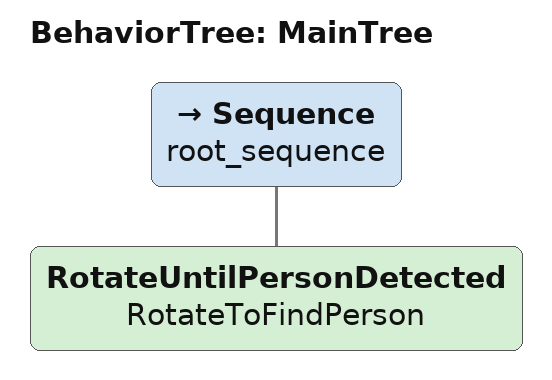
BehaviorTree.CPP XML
<root main_tree_to_execute="MainTree">
  <BehaviorTree ID="MainTree">
    <Sequence name="root_sequence">
      <RotateUntilPersonDetected name="RotateToFindPerson"/>
      <!-- Add more nodes as needed -->
    </Sequence>
  </BehaviorTree>
</root>
